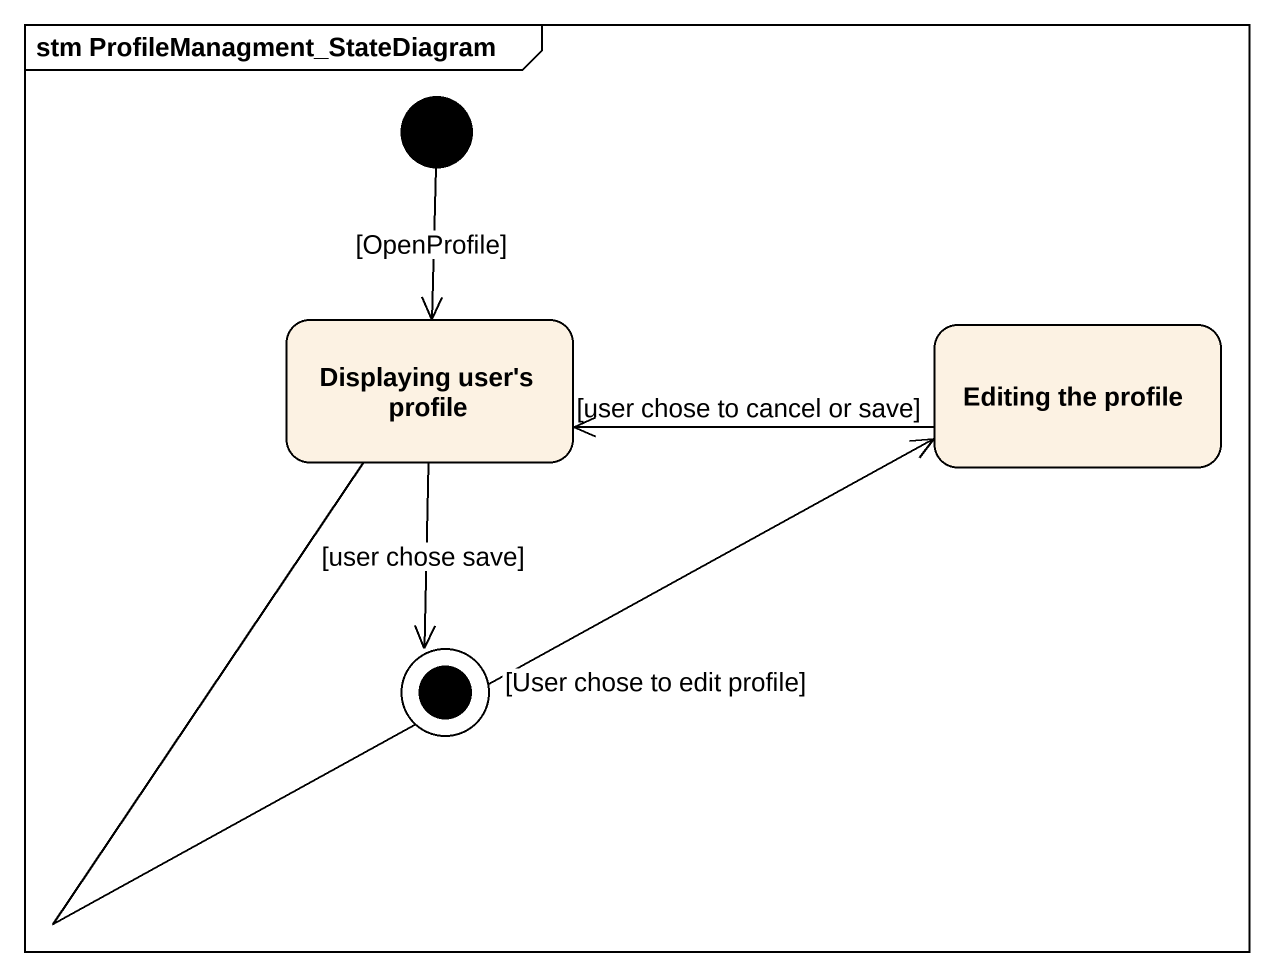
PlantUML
@startuml
mainframe stm ProfileManagment_StateDiagram
hide empty description
state "Displaying user's profile" as Displaying_user_s_profile
state "Editing the profile" as Editing_the_profile
[*] --> Displaying_user_s_profile : [OpenProfile]
Displaying_user_s_profile -right-> Editing_the_profile : [User chose to edit profile]
Editing_the_profile -left-> Displaying_user_s_profile : [user chose to cancel or save]
Displaying_user_s_profile --> [*] : [user chose save]
@enduml
